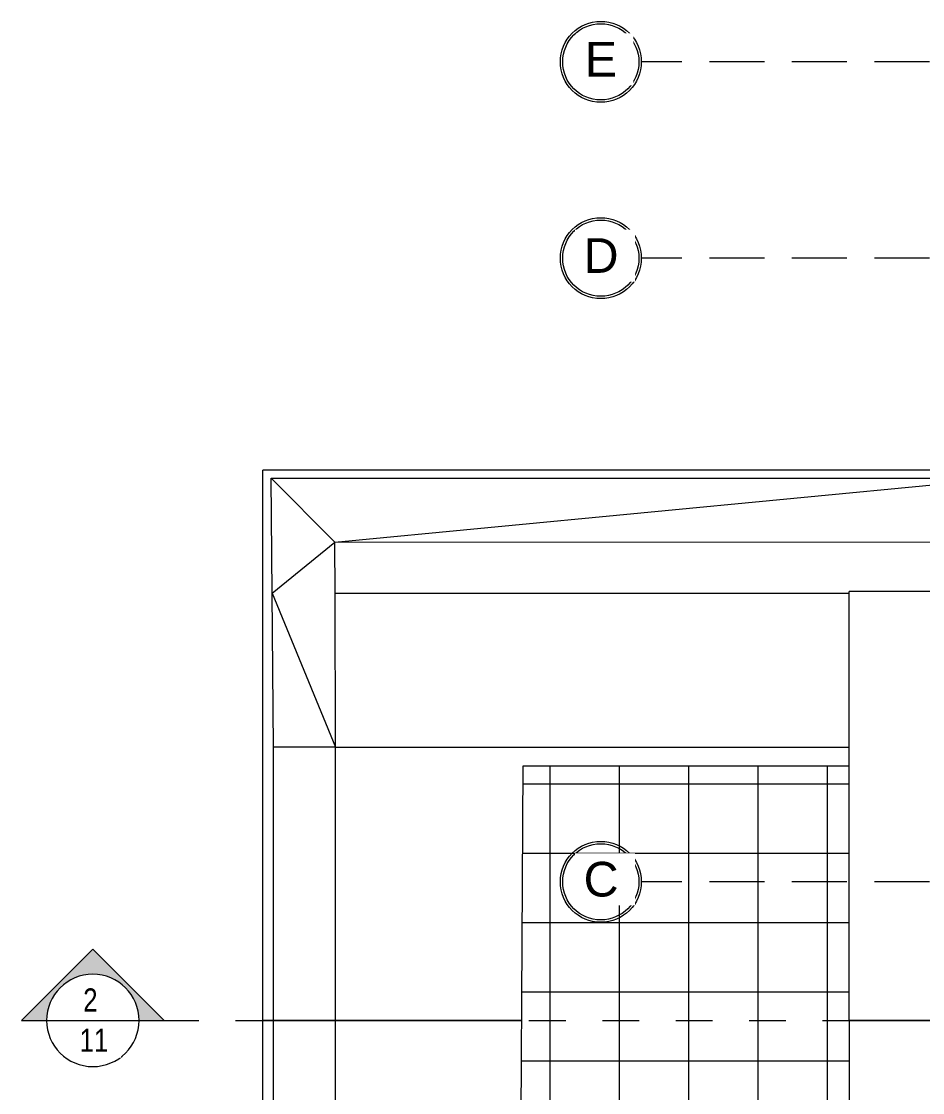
# Model space of a CAD drawing. Header units: millimetres. Extents: x -15725 to 47878, y -33389 to 18700.
# Drawn here: x -8365 to -565, y 5975 to 15250 of the extents above; entities that cross this region are included whole.
import ezdxf

# ---------------------------------------------------------------- set-up
doc = ezdxf.new("R2010")
doc.units = ezdxf.units.MM
for name, pattern in [('Abgebrochen', [714.375, 476.25, -238.125]), ('Aligning Line', [635, 317.5, -317.5]), ('Hidden', [714.375, 476.25, -238.125])]:
    doc.linetypes.add(name, pattern=pattern)
for name, color, linetype, lineweight in [('A-FLOR', 7, 'Continuous', 9), ('A-FLOR-PATT', 7, 'Continuous', 9), ('A-GLAZ', 7, 'Continuous', 18), ('G-ANNO-SYMB', 7, 'Abgebrochen', 9), ('S-GRID', 7, 'Continuous', 9), ('S-GRID-IDEN', 7, 'Continuous', 9)]:
    doc.layers.add(name, color=color, linetype=linetype, lineweight=lineweight)
doc.layers.add('G-IMPT', color=7, linetype='Continuous', lineweight=9, true_color=0xffffff)
doc.styles.add('Arial', font='arial.ttf', dxfattribs={"width": 0.8, "height": 200})
doc.styles.add('Arial_2', font='arial.ttf', dxfattribs={"height": 300})

# ---------------------------------------------------------------- blocks, each defined once
blk = doc.blocks.new('Window_K2_Stack - Sync_3dsMax_To_Revit-2428540-02_MẶT BẰNG TẦNG 2')
at = {"layer": 'G-IMPT'}
for p, q in [((-300, 4764.5), (-6674.1, 4764.5)), ((-6674.1, 0), (-6674.1, 4764.5)), ((-6594.3, 3700), (-6603.4, 4693.8)), ((-6603.4, 4693.8), (-6051.8, 4142.2)), ((-6603.4, 4693.8), (-300, 4693.8)), ((-6051.8, 4142.2), (-300, 4693.8)), ((-6594.3, 3700), (-6051.8, 4142.2)), ((-6051.8, 4142.2), (-300, 4142.4)), ((-6050.6, 3700), (-6051.8, 4142.2)), ((4189.3, 3714.5), (-1600.3, 3714.5)), ((-1600.3, 0), (-1600.3, 3714.5)), ((-6582.2, 2364.5), (-6594.3, 3700)), ((-6594.3, 3700), (-6047.2, 2364.5)), ((-6047.2, 2364.5), (-6050.6, 3700)), ((-6050.6, 3700), (-1600.3, 3700)), ((-6047.2, 2364.5), (-6582.2, 2364.5)), ((-6582.2, 0), (-6582.2, 2364.5)), ((-6047.2, 2364.5), (-1600.3, 2364.5)), ((-6047.2, 0), (-6047.2, 2364.5)), ((-6674.1, -4764.5), (-6674.1, 0)), ((-6582.2, -2364.5), (-6582.2, 0)), ((-6047.2, -2364.5), (-6047.2, 0)), ((-1600.3, 0), (-1600.3, -3714.5))]:
    blk.add_line(p, q, dxfattribs=at)
at = {"layer": 'G-IMPT', "flags": 128}
for points in [[(-6582.2, 0), (-6605.1, 0), (-6628.1, 0), (-6651.1, 0), (-6674.1, 0)], [(-6047.2, 0), (-6180.9, 0), (-6314.7, 0), (-6448.4, 0), (-6582.2, 0)], [(-4437.9, 0), (-4610.4, 0), (-6047.2, 0)], [(4189.3, 0), (2741.9, 0), (1294.5, 0), (-152.9, 0), (-1600.3, 0)], [(-6674.1, 0), (-6651.1, 0), (-6628.1, 0), (-6605.1, 0), (-6582.2, 0)], [(-6582.2, 0), (-6448.4, 0), (-6314.7, 0), (-6180.9, 0), (-6047.2, 0)], [(-6047.2, 0), (-4610.4, 0), (-4437.9, 0)], [(-1600.3, 0), (-152.9, 0), (1294.5, 0), (2741.9, 0), (4189.3, 0)]]:
    blk.add_lwpolyline(points, dxfattribs=at)
blk = doc.blocks.new('Window_K2_Stack - Window_K2_Stack-2377845-02_MẶT BẰNG TẦNG 2')
blk.add_blockref('Window_K2_Stack - Sync_3dsMax_To_Revit-2428540-02_MẶT BẰNG TẦNG 2', (0, 0))
blk = doc.blocks.new('Section - CAT DUNG-122916-02_MẶT BẰNG TẦNG 2')
at = {"layer": 'G-ANNO-SYMB', "linetype": 'Continuous'}
h = blk.add_hatch(color=256, dxfattribs=at)
edge = h.paths.add_edge_path()
edge.add_line((0.181, 0), (-2, 0))
edge.add_arc((-6, 0), 4, 0, 90)
edge.add_arc((-6, 0), 4, 90, 180)
edge.add_line((-10, 0), (-12.181, 0))
edge.add_line((-12.181, 0), (-6, 6.181))
edge.add_line((-6, 6.181), (0.181, 0))
for p, q in [((-6, 6.181), (-12.181, 0)), ((0.181, 0), (-6, 6.181)), ((-12.181, 0), (-10, 0)), ((-2, 0), (0.181, 0))]:
    blk.add_line(p, q, dxfattribs=at)
for start, end in [(360, 180), (90, 180), (0, 90), (180, 360)]:
    blk.add_arc((-6, 0), 4, start, end, dxfattribs=at)
blk = doc.blocks.new('Grid - TRUC  D1-102336-02_MẶT BẰNG TẦNG 2')
at = {"layer": 'S-GRID-IDEN'}
for radius in [3.5, 3.3]:
    blk.add_circle((0, 0), radius, dxfattribs=at)

msp = doc.modelspace()

# ---------------------------------------------------------------- hatches: boundary and pattern name
at = {"layer": 'A-FLOR-PATT'}
h = msp.add_hatch(dxfattribs=at)
h.set_pattern_fill('FP_6', color=256, style=0, pattern_type=2)
h.set_pattern_definition([(0.0043, (16612.5, 7449.6), (-0.045, 600), []), (90.004, (16612.5, 7449.6), (-600, -0.042), [])])
h.paths.add_polyline_path([(1174.5, 2450), (1174.5, 2450), (1174.5, 2362.4)])
h.paths.add_polyline_path([(450, -100.9), (4200, -100.6), (4200, 94), (4240, 94), (4240, 200), (4250, 200), (4250, 2885.5), (1174.5, 2885.5), (1174.5, 2450), (700, 2450), (700, 2445), (695, 2450), (450, 2450), (450, 1545), (700, 1545), (700, 1245), (450, 1245), (450, 104.4)])
h.paths.add_polyline_path([(451.4, -100), (450, -100), (450, 100), (600, 100), (600, 245), (700, 245), (700, 94), (650, 94), (650, -100)])
h.paths.add_polyline_path([(33545, -98.4), (37050, -98.1), (37050, 94), (37045, 94), (37045, 245), (37050, 245), (37050, 1245), (37045, 1245), (37045, 1545), (37050, 1545), (37050, 2450), (37045, 2445), (37045, 2795), (37050, 2795), (37050, 5150), (37025, 5150), (37025, 5300), (34760, 5300), (34760, 5500), (37050, 5500), (37050, 7700), (34546.5, 7700), (34546.5, 8500), (34646.5, 8500), (34646.5, 8451.8), (34650, 8451.8), (34650, 9400), (34646.5, 9400), (34646.5, 9300), (34546.5, 9300), (34546.5, 9400), (34350, 9400), (34350, 9500), (37050, 9500), (37050, 9501.7), (33450, 9501.7), (33450.7, 9500), (33550, 9500), (33550, 9400), (33450, 9400), (33450, 8050), (33475, 8050), (33475, 7700), (32770, 7700), (32770, 7675), (31570, 7675), (31570, 7700), (25580, 7700), (25580, 7900), (25925, 7900), (25925, 8050), (25950, 8050), (25950, 12000), (26150, 12000), (26150, 8050), (26175, 8050), (26175, 7900), (29525, 7900), (29525, 8050), (29550, 8050), (29550, 13000), (29540, 13000), (29540, 13100), (26160, 13100), (26160, 13000), (25940, 13000), (25940, 13100), (22560, 13100), (22560, 13000), (22550, 13000), (22550, 8050), (22575, 8050), (22575, 7900), (24580, 7900), (24580, 7700), (21550, 7700), (21550, 7900), (22325, 7900), (22325, 8050), (22350, 8050), (22350, 12100), (20400, 12100), (20400, 13100), (18960, 13100), (18960, 13000), (18740, 13000), (18740, 13100), (15360, 13100), (15360, 13000), (15350, 13000), (15350, 8050), (15375, 8050), (15375, 7900), (18725, 7900), (18725, 8050), (18975, 8050), (18975, 7900), (20550, 7900), (20550, 7700), (12850, 7700), (12850, 7900), (15125, 7900), (15125, 8050), (15150, 8050), (15150, 13000), (15140, 13000), (15140, 13100), (11760, 13100), (11760, 13000), (11540, 13000), (11540, 13100), (8160, 13100), (8160, 13000), (8150, 13000), (8150, 8050), (8175, 8050), (8175, 7900), (11525, 7900), (11525, 8050), (11550, 8050), (11550, 12000), (11750, 12000), (11750, 8050), (11775, 8050), (11775, 7900), (11850, 7900), (11850, 7700), (5720, 7700), (5720, 7900), (7925, 7900), (7925, 8050), (7950, 8050), (7949.6, 10037.7), (7929.6, 10040.9), (7918.4, 10044.6), (7907.3, 10051.6), (7898.9, 10058), (7889.7, 10068.5), (7879.7, 10087.6), (7876.2, 10099.2), (7875.2, 10118.4), (7878.7, 10135.6), (7886.6, 10152.3), (7894.5, 10162.7), (7905.5, 10173), (7918.9, 10181.9), (7918.9, 11622.6), (7950, 11622.6), (7950, 13000), (7940, 13000), (7940, 13300), (7950, 13300), (7950, 14800), (4450, 14800), (4451, 13300), (4460, 13299.1), (4460, 13000), (4450, 13000), (4450, 11298.2), (4481.1, 11305.6), (4999.2, 11547.2), (5046.5, 11741.6), (5178.5, 11458.4), (5225.8, 11652.8), (5775, 11908.9), (5775, 11904.3), (5794.6, 11908.9), (5794.6, 11906.4), (5805.3, 11908.9), (5805.3, 10180.6), (5823.5, 10168.4), (5833.6, 10157.8), (5843.7, 10141.1), (5847.7, 10122.1), (5848.6, 10102.5), (5842.7, 10084.3), (5833.9, 10067), (5820.2, 10053.1), (5802.8, 10044.4), (5790, 10039.2), (5774.6, 10038.5), (5753.8, 10041), (5743.9, 10044.4), (5725.7, 10056.6), (5713.7, 10070.3), (5705.5, 10083.9), (5700.6, 10100), (4589.3, 10100), (4589.3, 7900), (4720, 7900), (4720, 7700), (4589.3, 7700), (4589.3, 6600), (4589.3, 6600), (4589.3, 5500), (6760, 5500), (6760, 5300), (4589.3, 5300), (4589.3, 2885.5), (4450, 2885.5), (4450, 200), (4460, 200), (4460, 100), (7940, 100), (7940, 200), (7950, 200), (7950, 5150), (7925, 5150), (7925, 5300), (7760, 5300), (7760, 5500), (13960, 5500), (13960, 5300), (11775, 5300), (11775, 5150), (11525, 5150), (11525, 5300), (8175, 5300), (8175, 5150), (8150, 5150), (8150, 200), (8160, 200), (8160, 100), (11540, 100), (11540, 200), (11760, 200), (11760, 100), (15140, 100), (15140, 200), (15150, 200), (15150, 5150), (15125, 5150), (15125, 5300), (14960, 5300), (14960, 5500), (15530, 5500), (15530, 5300), (15375, 5300), (15375, 5150), (15350, 5150), (15350, 200), (15360, 200), (15360, 100), (22340, 100), (22340, 200), (22350, 200), (22350, 5150), (22325, 5150), (22325, 5300), (18975, 5300), (18975, 5150), (18725, 5150), (18725, 5300), (16530, 5300), (16530, 5500), (22630, 5500), (22630, 5300), (22575, 5300), (22575, 5150), (22550, 5150), (22550, 200), (22560, 200), (22560, 100), (25940, 100), (25940, 200), (26160, 200), (26160, 100), (29540, 100), (29540, 200), (29760, 200), (29760, 100), (33240, 100), (33240, 200), (33250, 200), (33250, 5150), (33225, 5150), (33225, 5300), (31030, 5300), (31030, 5500), (33760, 5500), (33760, 5300), (33475, 5300), (33475, 5150), (33450, 5150), (33450, 200), (33460, 200), (33460, 94), (33545, 94)])
h.paths.add_polyline_path([(37250, -94.1), (37252.5, 1245), (37250, 1245), (37250, 50)])
h.paths.add_polyline_path([(37252.7, 1345), (37252.9, 1445), (37250, 1445), (37250, 1345)])
h.paths.add_polyline_path([(600, 1345), (600, 1445), (450, 1445), (450, 1345)])
h.paths.add_polyline_path([(37253.1, 1545), (37259.8, 5150), (37250, 5150), (37250, 1545)])
h.paths.add_polyline_path([(-2148.9, 4400), (-1200.3, 4400), (-1200.3, 6600), (-1200.3, 6600), (-1200.3, 8800), (-4025.9, 8800), (-4050, 4400), (-3278.6, 4400)])
h.paths.add_polyline_path([(29525, 5150), (29525, 5300), (26175, 5300), (26175, 5150), (25925, 5150), (25925, 5300), (23630, 5300), (23630, 5500), (30030, 5500), (30030, 5300), (29775, 5300), (29775, 5150)])
h.paths.add_polyline_path([(37260.4, 5500), (37264.5, 7700), (37250, 7700), (37250, 5500)])
h.paths.add_polyline_path([(1174.5, 6600), (1174.5, 6600), (1100, 6600)])
h.paths.add_polyline_path([(34646.5, 7900), (34896.5, 7900), (34896.5, 8351.8), (34646.5, 8351.8), (34646.5, 8267.3)])
h.paths.add_polyline_path([(35000.7, 7900), (37025, 7900), (37025, 7902.6), (35000, 7902.6), (35000, 8451.7), (34996.5, 8451.7), (34996.5, 7900)])
h.paths.add_polyline_path([(33225, 7900), (33225, 8050), (33250, 8050), (33249.6, 10037.7), (33232.2, 10040), (33218.4, 10044.6), (33207.3, 10051.6), (33198.9, 10058), (33189.7, 10068.5), (33179.7, 10087.6), (33176.1, 10100), (33175.2, 10118.4), (33178.7, 10135.6), (33186.6, 10152.3), (33194.5, 10162.7), (33205.5, 10173), (33218.9, 10181.9), (33218.9, 11622.6), (33250, 11622.6), (33250, 13000), (33240, 13000), (33240, 13300), (33250, 13300), (33250, 14800), (29750, 14800), (29750, 13300), (29760, 13300), (29760, 13000), (29750, 13000), (29750, 11298.2), (29781.1, 11305.6), (30299.2, 11547.2), (30346.5, 11741.6), (30478.5, 11458.4), (30525.8, 11652.8), (31075, 11908.9), (31075, 11904.3), (31094.6, 11908.9), (31094.6, 11906.4), (31105.3, 11908.9), (31105.3, 10180.6), (31123.5, 10168.4), (31133.6, 10157.8), (31143.7, 10141.1), (31147.7, 10122.1), (31148.6, 10102.5), (31142.7, 10084.3), (31133.9, 10067), (31120.2, 10053.1), (31102.8, 10044.4), (31090, 10039.2), (31074.6, 10038.5), (31053.8, 10041), (31045.9, 10043.2), (31025.7, 10056.6), (31013.7, 10070.3), (31005.5, 10083.9), (31000.6, 10100), (29823, 10100), (29819.5, 10083.9), (29809.4, 10067.2), (29795.4, 10052.9), (29779.1, 10043.2), (29763.8, 10039.4), (29750, 10038.5), (29750, 8050), (29775, 8050), (29775, 7900), (31570, 7900), (31570, 7925), (32770, 7925), (32770, 7900)])
h.paths.add_polyline_path([(37265.2, 8050), (37269.7, 10470), (37250, 10470), (37250, 8050)])
h.paths.add_polyline_path([(31925.4, 10037.7), (31903.7, 10041.2), (31889.2, 10047.4), (31878, 10055), (31867.3, 10066), (31858, 10080.6), (31853.1, 10094.4), (31850.7, 10112.5), (31852.7, 10129.9), (31859.3, 10145.8), (31869.7, 10161.8), (31880.4, 10171.4), (31894.7, 10180.8), (31894.7, 11622.6), (31956.1, 11622.6), (31956.9, 10180.4), (31972.8, 10170), (31984.5, 10157.5), (31992.8, 10144.4), (31997.7, 10130.6), (32000.1, 10112.5), (31998.1, 10095.1), (31991.5, 10079.2), (31981.1, 10063.2), (31974, 10056.2), (31955.8, 10044.2), (31940.1, 10039.4)])
h.paths.add_polyline_path([(6625.4, 10037.7), (6603.7, 10041.2), (6589.2, 10047.4), (6578, 10055), (6567.3, 10066), (6558, 10080.6), (6553.1, 10094.4), (6550.7, 10112.5), (6552.7, 10129.9), (6559.3, 10145.8), (6569.7, 10161.8), (6580.4, 10171.4), (6594.7, 10180.8), (6594.7, 11622.6), (6656.1, 11622.6), (6656.9, 10180.4), (6672.8, 10170), (6684.5, 10157.5), (6692.8, 10144.4), (6697.7, 10130.6), (6700.3, 10115.4), (6698.1, 10095.1), (6691.5, 10079.2), (6684.1, 10066.4), (6674, 10056.2), (6655.8, 10044.2), (6640.1, 10039.4)])
h.paths.add_polyline_path([(4250, 10314.5), (4250, 13000), (4240, 13000), (4240, 13106), (4200, 13106), (4200, 13299.2), (450, 13300.9), (450, 11955), (700, 11955), (700, 11655), (450, 11655), (450, 10750), (695, 10750), (700, 10755), (700, 10750), (1174.5, 10750), (1174.5, 10314.5), (4064.5, 10314.5)])
h.paths.add_polyline_path([(37269.9, 10570), (37275, 13300.1), (37250, 13300), (37250, 10570)])
h.paths.add_polyline_path([(600, 11755), (600, 11855), (450, 11855), (450, 11755)])
h.paths.add_polyline_path([(675.4, 12955), (600, 12955), (600, 13100), (450, 13100), (450, 13300), (650, 13300), (650, 13106), (700, 13106), (700, 12955)])
h.paths.add_polyline_path([(18960, 13300), (29550, 13300.9), (29550, 13300.9), (8150, 13301.7), (8150, 13300), (18740, 13300)])
h.paths.add_polyline_path([(4250, 13406), (4250, 13406), (4250, 15000), (4250, 15000), (4250, 13426.3)])
h.paths.add_polyline_path([(33449.3, 15000), (33449.3, 15000), (33449.2, 15000)])

# ---------------------------------------------------------------- linework, layer by layer
at = {"layer": 'A-FLOR'}
for p, q in [((-4025.9, 8800), (-4050, 4400)), ((-1200.3, 8800), (-4025.9, 8800))]:
    msp.add_line(p, q, dxfattribs=at)
at = {"layer": 'G-ANNO-SYMB', "linetype": 'Continuous'}
msp.add_line((-8146.6, 6600), (-7346.6, 6600), dxfattribs=at)
at = {"layer": 'G-ANNO-SYMB', "linetype": 'Aligning Line'}
msp.add_line((-7146.6, 6600), (41465.8, 6600), dxfattribs=at)
at = {"layer": 'S-GRID', "linetype": 'Hidden'}
for p, q in [((39500, 14900), (-3000, 14900)), ((39500, 13200), (-3000, 13200)), ((39500, 7800), (-3000, 7800))]:
    msp.add_line(p, q, dxfattribs=at)

# ---------------------------------------------------------------- block references
at = {"layer": 'A-GLAZ', "rotation": 359.9999377154716}
msp.add_blockref('Window_K2_Stack - Window_K2_Stack-2377845-02_MẶT BẰNG TẦNG 2', (400, 6600), dxfattribs=at)
at = {"layer": 'G-ANNO-SYMB', "linetype": 'Continuous', "xscale": 99.99999999999993, "yscale": 99.99999999999993, "zscale": 99.99999999999993}
msp.add_blockref('Section - CAT DUNG-122916-02_MẶT BẰNG TẦNG 2', (-7146.6, 6600), dxfattribs=at)
at = {"layer": 'S-GRID-IDEN', "xscale": 99.99999999999993, "yscale": 99.99999999999993, "zscale": 99.99999999999993, "rotation": 90}
for p in [(-3350, 14900), (-3350, 13200), (-3350, 7800)]:
    msp.add_blockref('Grid - TRUC  D1-102336-02_MẶT BẰNG TẦNG 2', p, dxfattribs=at)

# ---------------------------------------------------------------- next in the draw order: texts
at = {"layer": 'G-ANNO-SYMB', "linetype": 'Continuous', "char_height": 200, "attachment_point": 1, "style": 'Arial', "bg_fill": 3, "box_fill_scale": 1.25, "bg_fill_color": 256, "bg_fill_true_color": 13158600, "bg_fill_transparency": 0}
for s, insert, width in [('2', (-7829.9, 6877), 153.924), ('11', (-7861, 6528.5), 307.848)]:
    msp.add_mtext(s, dxfattribs=dict(at, insert=insert, width=width))
at = {"layer": 'S-GRID-IDEN', "char_height": 300, "attachment_point": 1, "style": 'Arial_2', "bg_fill": 3, "box_fill_scale": 1.25, "bg_fill_color": 256, "bg_fill_true_color": 13158600, "bg_fill_transparency": 0}
for s, insert, width in [('E', (-3489, 15072.7), 344.726), ('D', (-3499, 13372.7), 368.776), ('C', (-3499, 7972.7), 368.776)]:
    msp.add_mtext(s, dxfattribs=dict(at, insert=insert, width=width))

doc.saveas('drawing.dxf')
